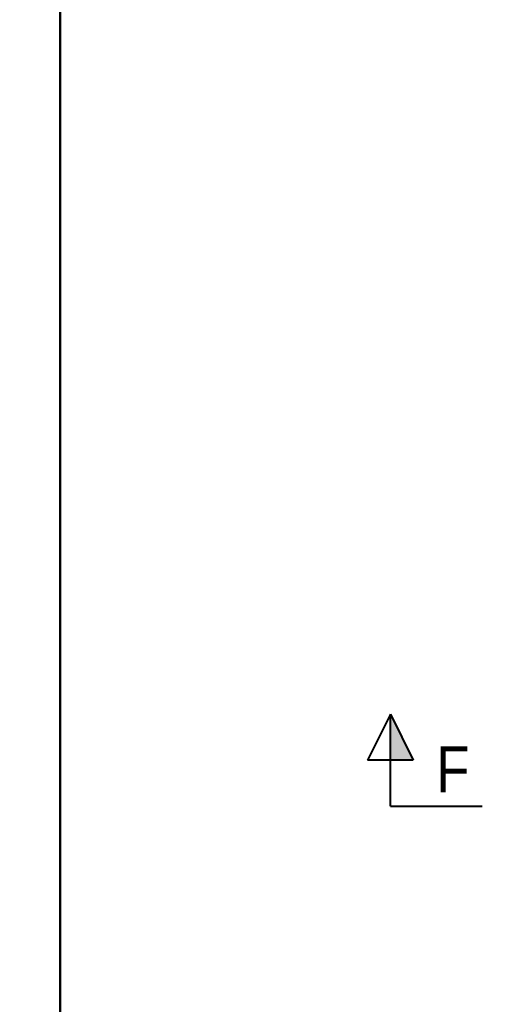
# Model space of a CAD drawing. Header units: millimetres. Extents: x 149919 to 150445, y 136651 to 136866.
# Drawn here: x 150364.77 to 150369.93, y 136754.58 to 136765.29 of the extents above; entities that cross this region are included whole.
import ezdxf

# ---------------------------------------------------------------- set-up
doc = ezdxf.new("R2010")
doc.units = ezdxf.units.MM
doc.header["$LTSCALE"] = 0.25
doc.linetypes.add('XKITLINE00', pattern=[0])
doc.layers.add('Wall', color=7, linetype='Continuous')
doc.styles.add('ARIAL', font='arial.ttf')

# ---------------------------------------------------------------- blocks, each defined once
blk = doc.blocks.new('çatıı')
at = {"color": 30, "linetype": 'XKITLINE00'}
for p, q in [((22699.6, 10736), (22674.6, 10686)), ((22699.6, 10736), (22724.6, 10686)), ((22724.6, 10686), (22674.6, 10686))]:
    blk.add_line(p, q, dxfattribs=at)
at = {"color": 2, "linetype": 'XKITLINE00'}
for q in [(22699.6, 10736), (22799.6, 10636)]:
    blk.add_line((22699.6, 10636), q, dxfattribs=at)
at = {"color": 30, "linetype": 'Continuous'}
blk.add_solid([(22724.6, 10686), (22699.6, 10736), (22724.6, 10686), (22699.6, 10686)], dxfattribs=at)
at = {"color": 116, "true_color": 0x136734, "style": 'ARIAL', "width": 0.85}
blk.add_text('F', height=50, dxfattribs=at).set_placement((22749.4, 10651.1))

msp = doc.modelspace()

# ---------------------------------------------------------------- block references
at = {"xscale": 0.009999943142843078, "yscale": 0.009999943142843078, "zscale": 0.009999943142843078}
msp.add_blockref('çatıı', (150141.814, 136650.373), dxfattribs=at)

# ---------------------------------------------------------------- meshes
at = {"layer": 'Wall'}
mesh = msp.add_polyface(dxfattribs=at)
corners = [(150370.663, 136778.734), (150370.663, 136778.734, 0.2), (150370.663, 136724.574), (150370.663, 136724.574, 0.2), (150265.663, 136724.574), (150265.663, 136724.574, 0.2), (150265.663, 136792.574), (150265.663, 136792.574, 0.2), (150370.663, 136792.574), (150370.663, 136792.574, 0.2), (150370.663, 136778.734), (150370.663, 136778.734, 0.2)]
mesh.append_faces([[corners[k] for k in face] for face in [(0, 1, 3, 2), (2, 3, 5, 4), (4, 5, 7, 6), (6, 7, 9, 8), (8, 9, 11, 10)]], dxfattribs={"color": 7})
mesh = msp.add_polyface(dxfattribs=at)
corners = [(150370.663, 136778.734), (150370.663, 136778.734, 0.2), (150354.213, 136778.734), (150354.213, 136778.734, 0.2), (150354.213, 136765.887), (150354.213, 136765.887, 0.2), (150352.813, 136764.584), (150352.813, 136764.584, 0.2), (150351.715, 136763.018), (150351.715, 136763.018, 0.2), (150350.966, 136761.258), (150350.966, 136761.258, 0.2), (150350.6, 136759.38), (150350.6, 136759.38, 0.2), (150350.631, 136757.468), (150350.631, 136757.468, 0.2), (150351.06, 136755.603), (150351.06, 136755.603, 0.2), (150351.866, 136753.869), (150351.866, 136753.869, 0.2), (150353.016, 136752.34), (150353.016, 136752.34, 0.2), (150354.213, 136751.262), (150354.213, 136751.262, 0.2), (150354.213, 136738.414), (150354.213, 136738.414, 0.2), (150370.663, 136738.414), (150370.663, 136738.414, 0.2)]
mesh.append_faces([[corners[k] for k in face] for face in [(0, 1, 3, 2), (2, 3, 5, 4), (4, 5, 7, 6), (6, 7, 9, 8), (8, 9, 11, 10), (10, 11, 13, 12), (12, 13, 15, 14), (14, 15, 17, 16), (16, 17, 19, 18), (18, 19, 21, 20), (20, 21, 23, 22), (22, 23, 25, 24), (24, 25, 27, 26)]], dxfattribs={"color": 7})
mesh = msp.add_polyface(dxfattribs=at)
corners = [(150370.663, 136767.734), (150370.663, 136767.734, 0.2), (150365.213, 136767.734), (150365.213, 136767.734, 0.2), (150365.213, 136749.414), (150365.213, 136749.414, 0.2), (150370.663, 136749.414), (150370.663, 136749.414, 0.2)]
mesh.append_faces([[corners[k] for k in face] for face in [(0, 1, 3, 2), (2, 3, 5, 4), (4, 5, 7, 6)]], dxfattribs={"color": 7})

doc.saveas('drawing.dxf')
